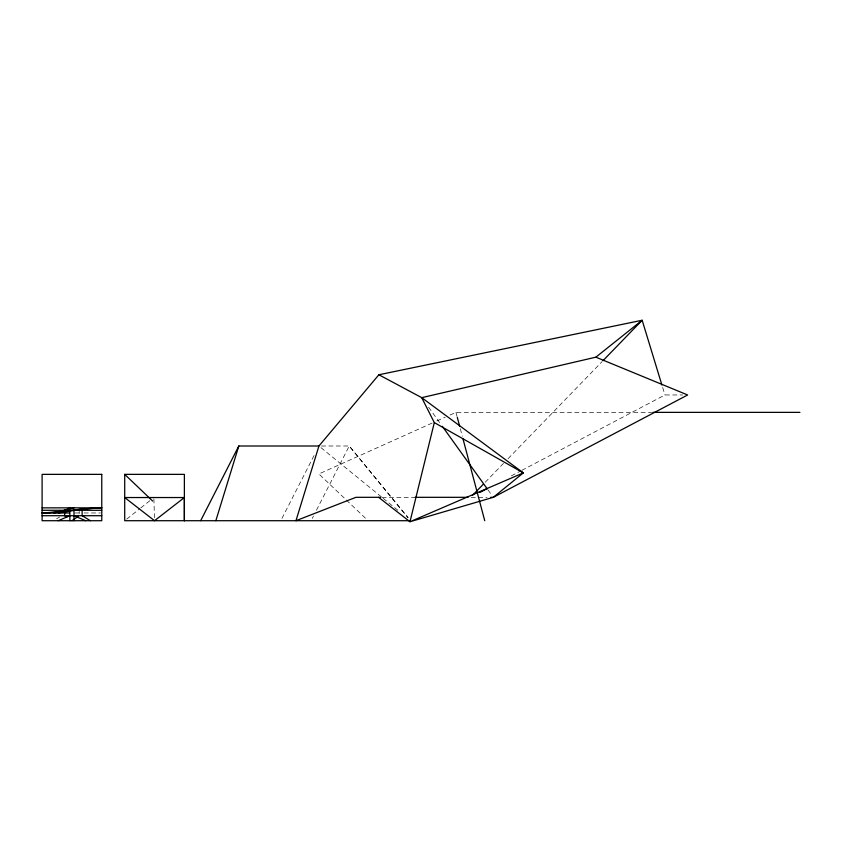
<?xml version="1.0" encoding="UTF-8"?>
<svg xmlns="http://www.w3.org/2000/svg" width="842" height="842" viewBox="0 0 842 842"><rect width="100%" height="100%" fill="white"/><g stroke="black" fill="none" stroke-linecap="round" stroke-linejoin="round"><path stroke-width="0.63" stroke-dasharray="4.21 3.16" d="M281.975 518.388L314.75 454.164M312.287 518.388L313.477 516.051M316.455 510.21L349.241 445.997L408.181 517.693M485.234 482.245L503.474 463.416M508.042 458.701L602.009 361.692M126.721 519.125L139.783 508.726M140.782 507.926L149.823 500.737M56.572 518.84L59.666 516.967M511.357 475.867L520.661 470.962M521.83 470.352L664.948 394.972L682.599 394.972M432.125 423.073L318.886 473.951L345.399 499.138M436.893 420.937L445.239 417.179M450.007 415.043L455.964 412.359L651.561 412.359M321.455 445.997L349.241 445.997L407.865 517.693M381.994 497.317L415.106 497.317M471.162 497.317L487.013 497.317M74.738 512.967L80.716 512.967M84.053 512.967L100.451 512.967M320.96 447.66L382.131 497.475M383.152 498.306L399.466 511.589M346.346 500.032L366.228 518.925M428.599 407.202L440.776 424.168M487.992 489.897L491.791 495.201M662.675 387.499L664.948 394.972M455.964 412.359L457.301 417.4M460.311 428.746L462.321 436.303M153.886 498.832L154.539 520.714M79.211 511.368L79.211 513.546"/><path stroke-width="1.26" d="M69.865 520.714L69.865 510.284M184.377 497.538L154.539 520.714L124.711 497.538L184.377 497.538L184.377 520.714L184.377 474.362L124.711 474.362L124.711 520.714L409.044 520.714M380.689 497.317L355.924 497.317L295.963 520.714L318.929 445.997L378.879 374.764L421.737 397.666L434.314 422.6L409.98 521.745L378.605 497.317M215.836 520.714L238.802 445.997L318.929 445.997M200.649 520.714L238.802 445.997M472.457 495.433L483.403 484.129M602.925 360.755L642.162 320.255L661.907 385.015M434.314 422.6L523.324 472.888L409.98 521.745L493.317 497.317L523.324 472.888L421.737 397.666L595.883 357.166L642.162 320.255L378.879 374.764M69.865 507.852C61.571 512.683 51.415 512.641 42.1 512.967L69.118 512.967M71.928 520.714L78.169 516.43M479.94 492.412L486.918 488.739M74.001 507.852L59.087 511.778L42.1 512.967M58.193 520.714L69.865 515.714M58.193 512.967L82.516 509.031L101.766 507.852L42.1 507.852M53.593 512.967L81.453 509.031L101.766 507.852M652.876 412.359L799.9 412.359M415.106 497.317L468.026 497.317M490.707 497.317L493.317 497.317L687.64 394.972L595.883 357.166M42.1 510.284L101.766 510.284M42.1 515.714L101.766 515.714M74.001 515.714L85.663 520.714M90.378 520.714L82.127 515.714L82.127 510.284M66.728 517.146L64.655 515.714L64.655 510.284M124.711 474.362L152.676 501.064M442.303 426.284L487.223 488.834M457.301 417.4L459.648 426.22M462.984 438.819L484.739 520.714M74.001 510.284L74.001 520.714M101.766 474.362L42.1 474.362L42.1 520.714L101.766 520.714L101.766 474.362"/></g></svg>
